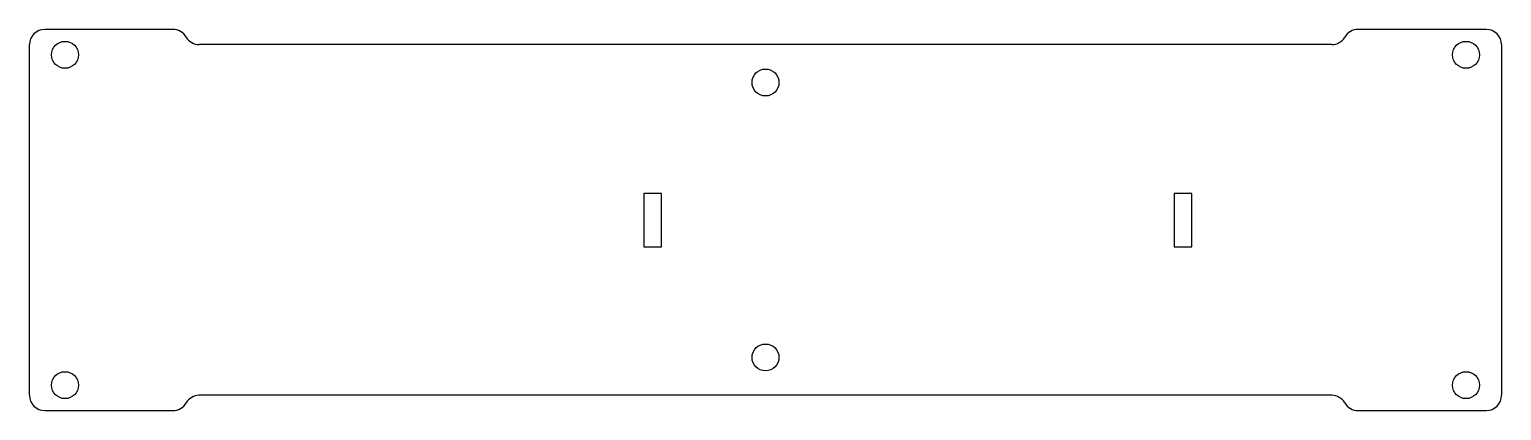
# Model space of a CAD drawing. Header units: millimetres. Extents: x 0 to 290, y 0 to 75.
import ezdxf

# ---------------------------------------------------------------- set-up
doc = ezdxf.new("R2010")
doc.units = ezdxf.units.MM

msp = doc.modelspace()

# ---------------------------------------------------------------- linework, layer by layer
at = {"color": 7, "linetype": 'Continuous', "lineweight": 25}
for p, q in [((28.27, 75.05), (3, 75.05)), ((287, 75.05), (261.73, 75.05)), ((0, 3), (0, 72.05)), ((256.54, 72.05), (33.46, 72.05)), ((290, 72.05), (290, 3)), ((124.5, 42.77), (121, 42.77)), ((121, 42.77), (121, 32.27)), ((124.5, 32.27), (124.5, 42.77)), ((229, 42.77), (225.5, 42.77)), ((225.5, 42.77), (225.5, 32.27)), ((229, 32.27), (229, 42.77)), ((121, 32.27), (124.5, 32.27)), ((225.5, 32.27), (229, 32.27)), ((256.54, 3), (33.46, 3)), ((3, 0), (28.27, 0)), ((261.73, 0), (287, 0))]:
    msp.add_line(p, q, dxfattribs=at)
for centre in [(7, 70.05), (283, 70.05), (145, 64.6), (145, 10.45), (7, 5), (283, 5)]:
    msp.add_circle(centre, 2.65, dxfattribs=at)
for centre, start, end in [((3, 72.05), 90, 180), ((28.27, 72.05), 30, 90), ((33.46, 75.05), 210, 270), ((256.54, 75.05), 270, 330), ((261.73, 72.05), 90, 150), ((287, 72.05), 360, 90), ((3, 3), 180, 270), ((33.46, 0), 90, 150), ((256.54, 0), 30, 90), ((287, 3), 270, 0), ((28.27, 3), 270, 330), ((261.73, 3), 210, 270)]:
    msp.add_arc(centre, 3, start, end, dxfattribs=at)

doc.saveas('drawing.dxf')
